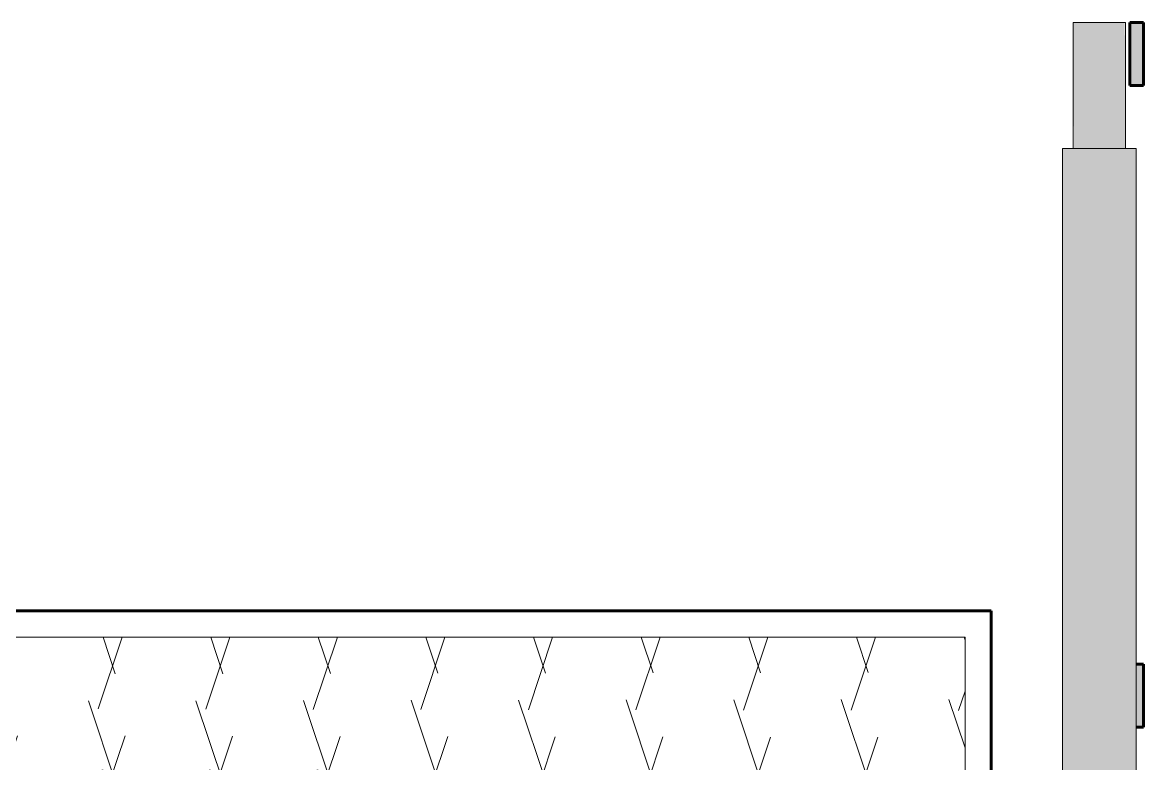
# Model space of a CAD drawing. Header units: inches. Extents: x -4169 to -1846, y 9706 to 12377.
# Drawn here: x -3389.98 to -3363.3, y 10480.54 to 10498.18 of the extents above; entities that cross this region are included whole.
import ezdxf

# ---------------------------------------------------------------- set-up
doc = ezdxf.new("R2010")
doc.units = ezdxf.units.IN
doc.header["$MEASUREMENT"] = 0
for name, color, linetype, lineweight in [('0-1', 7, 'Continuous', 5), ('0-2', 10, 'Continuous', 18), ('A-DOOR-3', 135, 'Continuous', 18), ('A-DOOR-4', 10, 'Continuous', 18), ('A-DOOR-5', 250, 'Continuous', 60), ('A-WALL-4', 250, 'Continuous', 60), ('A-WALL-5', 10, 'Continuous', 18), ('A-WALL-PATT-1', 7, 'Continuous', 9), ('A-WALL-PATT-2', 253, 'Continuous', 9)]:
    doc.layers.add(name, color=color, linetype=linetype, lineweight=lineweight)

# ---------------------------------------------------------------- blocks, each defined once
blk = doc.blocks.new('BARN - FLUSH - WIDTH 1-V20-ENLARGED RCP - 1ST FLOOR PLAN')
at = {"layer": 'A-DOOR-3'}
for points in [[(-28.5, 6), (-28.5, 5.674), (-27, 5.674), (-27, 6), (-27.418, 6)], [(-13.234, 6), (-13.232, 5.823), (-11.734, 5.823), (-11.734, 6), (-13.232, 6)], [(-25.5, 5.823), (-25.5, 4.073), (-10.5, 4.073), (-10.5, 5.823), (-13.232, 5.823)]]:
    blk.add_hatch(color=256, dxfattribs=at).paths.add_polyline_path(points, flags=0)
h = blk.add_hatch(color=256, dxfattribs=at)
h.paths.add_polyline_path([(-28.5, 4.948), (-25.5, 4.948), (-25.5, 5.573), (-28.5, 5.552), (-28.5, 5.11)], flags=0)
h.paths.add_polyline_path([(-10.5, 5.573), (-10.5, 4.948), (10.5, 4.948), (10.5, 5.573), (-10.31, 5.573)], flags=0)
h = blk.add_hatch(color=256, dxfattribs=at)
h.paths.add_polyline_path([(-28.5, 4.786), (-28.5, 4.323), (-25.5, 4.344), (-25.5, 4.948), (-28.5, 4.948)], flags=0)
h.paths.add_polyline_path([(-10.5, 4.323), (10.5, 4.344), (10.5, 4.948), (-10.5, 4.948), (-10.5, 4.334)], flags=0)
at = {"layer": 'A-DOOR-4'}
for p, q in [((-25.5, 4.073), (-25.5, 5.823)), ((-25.5, 5.823), (-10.5, 5.823)), ((-10.5, 5.823), (-10.5, 4.073)), ((-28.5, 5.573), (-25.5, 5.573)), ((-28.5, 5.573), (-28.5, 4.948)), ((-10.5, 5.573), (10.5, 5.573)), ((10.5, 4.948), (10.5, 5.573)), ((-28.5, 4.948), (-28.5, 4.323)), ((10.5, 4.323), (10.5, 4.948)), ((-25.5, 4.323), (-28.5, 4.323)), ((10.5, 4.323), (-10.5, 4.323)), ((-10.5, 4.073), (-25.5, 4.073))]:
    blk.add_line(p, q, dxfattribs=at)
at = {"layer": 'A-DOOR-5'}
for p, q in [((-28.5, 6), (-28.5, 5.674)), ((-27, 6), (-28.5, 6)), ((-27, 5.674), (-27, 6)), ((-13.234, 6), (-13.234, 5.823)), ((-11.734, 6), (-13.234, 6)), ((-11.734, 5.823), (-11.734, 6)), ((-28.5, 5.674), (-27, 5.674))]:
    blk.add_line(p, q, dxfattribs=at)
blk = doc.blocks.new('CTR - 1st Phase - Unit Layouts_rvt-1-ENLARGED RCP - 1ST FLOOR PLAN')
at = {"layer": 'A-WALL-PATT-1'}
h = blk.add_hatch(dxfattribs=at)
h.set_pattern_fill('FP_1', color=256, style=0, pattern_type=2)
h.set_pattern_definition([(0, (0, 0), (20.48, 5.12), [0.845, -14.515, 0.845, -14.515, -81.92]), (0, (0, 0), (20.48, 5.12), [-30.72, 0.845, -29.875, 0.845, -14.515, -35.84]), (0, (0, 0), (20.48, 5.12), [-76.8, 0.845, -9.395, 0.845, -24.755]), (120, (7.68, 2.56), (-14.67405, 15.1762003), [0.845, -14.515, 0.845, -14.515, -81.92]), (120, (7.68, 2.56), (-14.67405, 15.1762003), [-30.72, 0.845, -29.875, 0.845, -14.515, -35.84]), (120, (7.68, 2.56), (-14.67405, 15.1762003), [-76.8, 0.845, -9.395, 0.845, -24.755]), (240, (10.24, 12.8), (-5.80595, -20.2962003), [0.845, -14.515, 0.845, -14.515, -81.92]), (240, (10.24, 12.8), (-5.80595, -20.2962003), [-30.72, 0.845, -29.875, 0.845, -14.515, -35.84]), (240, (10.24, 12.8), (-5.80595, -20.2962003), [-76.8, 0.845, -9.395, 0.845, -24.755])])
h.paths.add_polyline_path([(-3401.547, 10483.55), (-3366.924, 10483.55), (-3366.924, 10484.175), (-3401.547, 10484.175)], flags=0)
at = {"layer": 'A-WALL-PATT-2'}
h = blk.add_hatch(dxfattribs=at)
h.set_pattern_fill('FP_2', color=256, style=0, pattern_type=2)
h.set_pattern_definition([(161.57, (0.32, 0.32), (-2.560496185, -0.000537386), [0, -18.214, 2.022, 0]), (18.43, (-0.32, 0.32), (-2.560496185, 0.000537386), [0, -18.214, 2.022, 0]), (108.43, (0.32, 0.32), (1.27922091, -6.400876726), [6.07, -14.166]), (71.57, (-0.32, 0.32), (1.27922091, 6.400876726), [6.07, -14.166])])
h.paths.add_polyline_path([(-3401.297, 10480.05), (-3367.549, 10480.05), (-3367.549, 10483.55), (-3401.547, 10483.55), (-3401.547, 10480.05)], flags=0)
at = {"layer": 'A-WALL-4'}
for p, q in [((-3401.547, 10484.175), (-3366.924, 10484.175)), ((-3366.924, 10484.175), (-3366.924, 10483.55)), ((-3366.924, 10483.55), (-3366.924, 10479.425))]:
    blk.add_line(p, q, dxfattribs=at)
at = {"layer": 'A-WALL-5'}
for p in [(-3401.547, 10483.55), (-3367.549, 10480.05)]:
    blk.add_line(p, (-3367.549, 10483.55), dxfattribs=at)
at = {"layer": '0-2', "rotation": 270.0000000000283}
blk.add_blockref('BARN - FLUSH - WIDTH 1-V20-ENLARGED RCP - 1ST FLOOR PLAN', (-3369.299, 10469.675), dxfattribs=at)

msp = doc.modelspace()

# ---------------------------------------------------------------- block references
at = {"layer": '0-1'}
msp.add_blockref('CTR - 1st Phase - Unit Layouts_rvt-1-ENLARGED RCP - 1ST FLOOR PLAN', (0, 0), dxfattribs=at)

doc.saveas('drawing.dxf')
